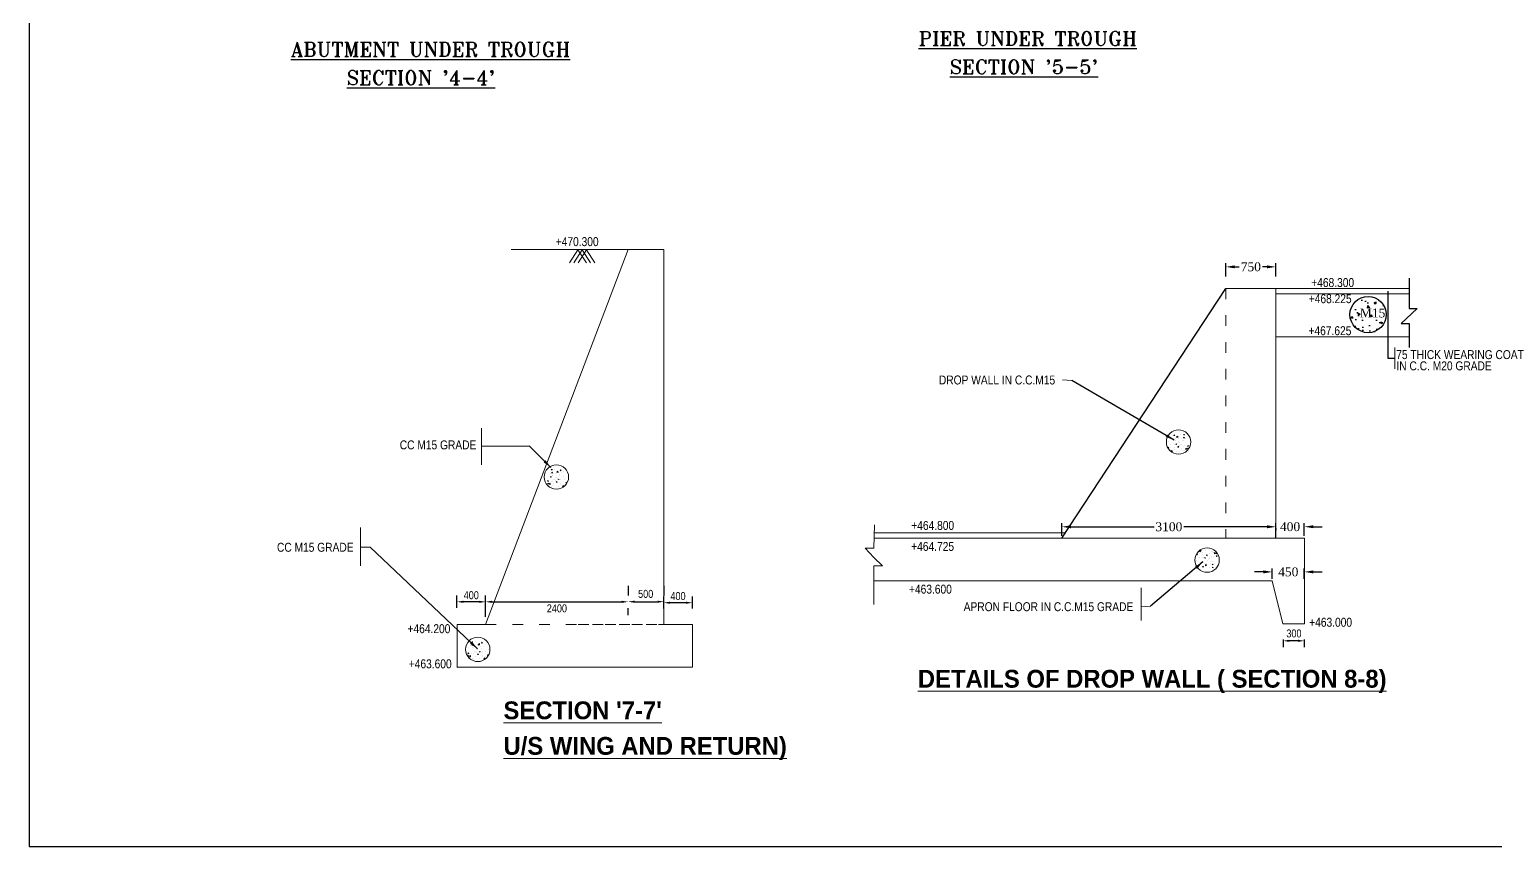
# Model space of a CAD drawing. Header units: millimetres. Extents: x 80 to 6605, y 46 to 2491.
# Drawn here: x 5550.8 to 5962.2, y 95.7 to 324.9 of the extents above; entities that cross this region are included whole.
import ezdxf
from ezdxf.enums import TextEntityAlignment as Align

# ---------------------------------------------------------------- set-up
doc = ezdxf.new("R2010")
doc.units = ezdxf.units.MM
doc.linetypes.add('ACAD_ISO03W100', pattern=[30, 12, -18])
doc.layers.add('TEXT_GENERAL', color=4, linetype='Continuous')
doc.styles.add('ARIAL NARROW', font='ARIALN.TTF')
doc.styles.add('CITYBLUEPR', font='cityb___.ttf')
doc.styles.add('ROMANT', font='romant')
doc.styles.get("Standard").update_dxf_attribs({"font": 'times.ttf', "height": 2.5})
doc.styles.add('TNR_2.5', font='times.ttf', dxfattribs={"height": 2.5})
doc.dimstyles.new('ISO-25', dxfattribs={"dimtxt": 2.5, "dimasz": 2.5, "dimexe": 1.25, "dimexo": 0.625, "dimtad": 1, "dimlfac": 25, "dimtxsty": 'Standard', "dimcen": 2.5, "dimadec": 0, "dimazin": 0, "dimtfac": 1, "dimtmove": 0, "dimatfit": 3, "dimfxl": 1, "dimarcsym": 0})
doc.dimstyles.new('STANDARD$0', dxfattribs={"dimscale": 88.888889, "dimtxt": 0.02, "dimasz": 0.02, "dimexe": 0.1, "dimexo": 0.1, "dimgap": 0.09, "dimtad": 2, "dimtih": 1, "dimtoh": 1, "dimdec": 0, "dimzin": 1, "dimdsep": 46, "dimtxsty": 'Standard', "dimcen": 0.09, "dimadec": 0, "dimazin": 0, "dimtfac": 1, "dimtdec": 4, "dimtofl": 0, "dimtmove": 0, "dimatfit": 3, "dimfxl": 1, "dimtolj": 1, "dimtzin": 1, "dimarcsym": 0})
doc.dimstyles.new('STANDARD$7', dxfattribs={"dimtxt": 2, "dimasz": 2, "dimexe": 1.25, "dimexo": 0.625, "dimtad": 1, "dimdec": 0, "dimlfac": 0.5, "dimdsep": 46, "dimtxsty": 'Standard', "dimcen": 2.5, "dimadec": 0, "dimazin": 0, "dimtfac": 1, "dimtdec": 0, "dimtmove": 0, "dimatfit": 3, "dimfxl": 1, "dimtolj": 1, "dimtzin": 0, "dimarcsym": 0})
doc.dimstyles.new('STYLE_ESH', dxfattribs={"dimtxt": 2.5, "dimasz": 2.5, "dimexe": 1, "dimexo": 0.625, "dimtad": 0, "dimtih": 1, "dimtoh": 1, "dimdec": 0, "dimlfac": 100, "dimzin": 9, "dimdsep": 46, "dimtxsty": 'TNR_2.5', "dimcen": 2.5, "dimadec": 0, "dimazin": 2, "dimtfac": 1, "dimtdec": 0, "dimtofl": 0, "dimtmove": 2, "dimatfit": 3, "dimfxl": 1, "dimarcsym": 0})

# ---------------------------------------------------------------- blocks, each defined once
blk = doc.blocks.new('*D95')
at = {"layer": 'Defpoints', "color": 0, "transparency": 16777216}
for p in [(5902.55, 158.21), (5908.51, 158.21), (5902.55, 153.4)]:
    blk.add_point(p, dxfattribs=at)
at = {"layer": 'TEXT_GENERAL', "color": 0, "lineweight": -2, "transparency": 16777216}
for p, q in [((5902.55, 153.76), (5902.55, 151.62)), ((5906.74, 153.4), (5904.33, 153.4)), ((5908.51, 153.76), (5908.51, 151.62))]:
    blk.add_line(p, q, dxfattribs=at)
at = {"layer": 'TEXT_GENERAL', "color": 0, "transparency": 16777216}
for points in [[(5904.33, 153.7), (5904.33, 153.1), (5902.55, 153.4)], [(5906.74, 153.7), (5906.74, 153.1), (5908.51, 153.4)]]:
    blk.add_solid(points, dxfattribs=at)
at = {"layer": 'TEXT_GENERAL', "color": 0, "lineweight": 9, "transparency": 16777216, "insert": (5905.6, 155.46), "char_height": 2.222, "attachment_point": 5, "style": 'ARIAL NARROW'}
blk.add_mtext('\\A1;300', dxfattribs=at)
blk = doc.blocks.new('*D96')
at = {"color": 0, "lineweight": -2, "transparency": 16777216}
for p, q in [((5899.51, 170.83), (5899.51, 173.73)), ((5908.51, 170.83), (5908.51, 173.73)), ((5897.01, 172.73), (5894.51, 172.73)), ((5911.01, 172.73), (5913.51, 172.73))]:
    blk.add_line(p, q, dxfattribs=at)
at = {"color": 0, "transparency": 16777216}
for points in [[(5897.01, 173.15), (5897.01, 172.32), (5899.51, 172.73)], [(5911.01, 173.15), (5911.01, 172.32), (5908.51, 172.73)]]:
    blk.add_solid(points, dxfattribs=at)
at = {"layer": 'Defpoints', "color": 0, "transparency": 16777216}
for p in [(5899.51, 170.21), (5908.51, 172.73), (5908.51, 170.21)]:
    blk.add_point(p, dxfattribs=at)
at = {"color": 0, "transparency": 16777216, "insert": (5904.01, 172.73), "char_height": 2.5, "attachment_point": 5, "style": 'TNR_2.5'}
blk.add_mtext('450', dxfattribs=at)
blk = doc.blocks.new('*D97')
at = {"color": 0, "lineweight": -2, "transparency": 16777216}
for p, q in [((5898.01, 185.4), (5895.51, 185.4)), ((5908.51, 182.83), (5908.51, 186.4)), ((5911.01, 185.4), (5913.51, 185.4)), ((5900.51, 184.88), (5900.51, 184.4))]:
    blk.add_line(p, q, dxfattribs=at)
at = {"color": 0, "transparency": 16777216}
for points in [[(5898.01, 185.81), (5898.01, 184.98), (5900.51, 185.4)], [(5911.01, 185.81), (5911.01, 184.98), (5908.51, 185.4)]]:
    blk.add_solid(points, dxfattribs=at)
at = {"layer": 'Defpoints', "color": 0, "transparency": 16777216}
for p in [(5900.51, 185.51), (5908.51, 185.4), (5908.51, 182.21)]:
    blk.add_point(p, dxfattribs=at)
at = {"color": 0, "transparency": 16777216, "insert": (5904.51, 185.4), "char_height": 2.5, "attachment_point": 5, "style": 'TNR_2.5'}
blk.add_mtext('400', dxfattribs=at)
blk = doc.blocks.new('*D98')
at = {"color": 0, "lineweight": -2, "transparency": 16777216}
for p, q in [((5840.51, 182.83), (5840.51, 186.38)), ((5843.01, 185.38), (5866.34, 185.38)), ((5898.01, 185.38), (5874.69, 185.38)), ((5900.51, 182.4), (5900.51, 186.38))]:
    blk.add_line(p, q, dxfattribs=at)
at = {"color": 0, "transparency": 16777216}
for points in [[(5843.01, 185.8), (5843.01, 184.96), (5840.51, 185.38)], [(5898.01, 185.8), (5898.01, 184.96), (5900.51, 185.38)]]:
    blk.add_solid(points, dxfattribs=at)
at = {"layer": 'Defpoints', "color": 0, "transparency": 16777216}
for p in [(5900.51, 185.38), (5840.51, 182.21), (5900.51, 181.77)]:
    blk.add_point(p, dxfattribs=at)
at = {"color": 0, "transparency": 16777216, "insert": (5870.51, 185.38), "char_height": 2.5, "attachment_point": 5, "style": 'TNR_2.5'}
blk.add_mtext('3100', dxfattribs=at)
blk = doc.blocks.new('*D153')
at = {"color": 0, "lineweight": -2, "transparency": 16777216}
for p, q in [((5886.51, 255.59), (5886.51, 259.29)), ((5900.51, 255.59), (5900.51, 259.29)), ((5889.01, 258.29), (5890.25, 258.29)), ((5898.01, 258.29), (5896.77, 258.29))]:
    blk.add_line(p, q, dxfattribs=at)
at = {"color": 0, "transparency": 16777216}
for points in [[(5889.01, 258.7), (5889.01, 257.87), (5886.51, 258.29)], [(5898.01, 258.7), (5898.01, 257.87), (5900.51, 258.29)]]:
    blk.add_solid(points, dxfattribs=at)
at = {"layer": 'Defpoints', "color": 0, "transparency": 16777216}
for p in [(5900.51, 258.29), (5886.51, 254.96), (5900.51, 254.96)]:
    blk.add_point(p, dxfattribs=at)
at = {"color": 0, "transparency": 16777216, "insert": (5893.51, 258.29), "char_height": 2.5, "attachment_point": 5, "style": 'TNR_2.5'}
blk.add_mtext('750', dxfattribs=at)
blk = doc.blocks.new('*D256')
at = {"layer": 'Defpoints', "color": 0, "transparency": 16777216}
for p in [(5718.81, 164.99), (5678.82, 164.54), (5718.81, 164.34)]:
    blk.add_point(p, dxfattribs=at)
at = {"layer": 'TEXT_GENERAL', "color": 0, "lineweight": -2, "transparency": 16777216}
for p, q in [((5678.82, 160.1), (5678.82, 162.56)), ((5680.6, 164.34), (5717.03, 164.34)), ((5718.81, 160.55), (5718.81, 162.56))]:
    blk.add_line(p, q, dxfattribs=at)
at = {"layer": 'TEXT_GENERAL', "color": 0, "transparency": 16777216}
for points in [[(5680.6, 164.64), (5680.6, 164.04), (5678.82, 164.34)], [(5717.03, 164.64), (5717.03, 164.04), (5718.81, 164.34)]]:
    blk.add_solid(points, dxfattribs=at)
at = {"layer": 'TEXT_GENERAL', "color": 0, "lineweight": 9, "transparency": 16777216, "insert": (5698.82, 162.49), "char_height": 2.222, "attachment_point": 5, "style": 'ARIAL NARROW'}
blk.add_mtext('\\A1;2400', dxfattribs=at)
blk = doc.blocks.new('*D257')
at = {"layer": 'Defpoints', "color": 0, "transparency": 16777216}
for p in [(5670.78, 164.34), (5670.78, 158.23), (5678.82, 158.23)]:
    blk.add_point(p, dxfattribs=at)
at = {"layer": 'TEXT_GENERAL', "color": 0, "lineweight": -2, "transparency": 16777216}
for p, q in [((5670.78, 162.68), (5670.78, 166.12)), ((5678.82, 162.68), (5678.82, 166.12)), ((5677.05, 164.34), (5672.55, 164.34))]:
    blk.add_line(p, q, dxfattribs=at)
at = {"layer": 'TEXT_GENERAL', "color": 0, "transparency": 16777216}
for points in [[(5672.55, 164.64), (5672.55, 164.04), (5670.78, 164.34)], [(5677.05, 164.64), (5677.05, 164.04), (5678.82, 164.34)]]:
    blk.add_solid(points, dxfattribs=at)
at = {"layer": 'TEXT_GENERAL', "color": 0, "lineweight": 9, "transparency": 16777216, "insert": (5674.8, 166.18), "char_height": 2.222, "attachment_point": 5, "style": 'ARIAL NARROW'}
blk.add_mtext('\\A1;400', dxfattribs=at)
blk = doc.blocks.new('*D255')
at = {"layer": 'Defpoints', "color": 0, "transparency": 16777216}
for p in [(5728.78, 164.09), (5728.78, 157.98), (5736.82, 157.98)]:
    blk.add_point(p, dxfattribs=at)
at = {"layer": 'TEXT_GENERAL', "color": 0, "lineweight": -2, "transparency": 16777216}
for p, q in [((5728.78, 162.42), (5728.78, 165.86)), ((5736.82, 162.42), (5736.82, 165.86)), ((5735.05, 164.09), (5730.55, 164.09))]:
    blk.add_line(p, q, dxfattribs=at)
at = {"layer": 'TEXT_GENERAL', "color": 0, "transparency": 16777216}
for points in [[(5730.55, 164.38), (5730.55, 163.79), (5728.78, 164.09)], [(5735.05, 164.38), (5735.05, 163.79), (5736.82, 164.09)]]:
    blk.add_solid(points, dxfattribs=at)
at = {"layer": 'TEXT_GENERAL', "color": 0, "lineweight": 9, "transparency": 16777216, "insert": (5732.8, 165.93), "char_height": 2.222, "attachment_point": 5, "style": 'ARIAL NARROW'}
blk.add_mtext('\\A1;400', dxfattribs=at)
blk = doc.blocks.new('*D254')
at = {"layer": 'Defpoints', "color": 0, "transparency": 16777216}
for p in [(5718.82, 164.37), (5728.82, 164.37), (5728.82, 164.37)]:
    blk.add_point(p, dxfattribs=at)
at = {"layer": 'TEXT_GENERAL', "color": 0, "lineweight": -2, "transparency": 16777216}
for p, q in [((5718.82, 168.81), (5718.82, 166.15)), ((5728.82, 168.81), (5728.82, 166.15)), ((5720.6, 164.37), (5727.05, 164.37))]:
    blk.add_line(p, q, dxfattribs=at)
at = {"layer": 'TEXT_GENERAL', "color": 0, "transparency": 16777216}
for points in [[(5720.6, 164.67), (5720.6, 164.07), (5718.82, 164.37)], [(5727.05, 164.67), (5727.05, 164.07), (5728.82, 164.37)]]:
    blk.add_solid(points, dxfattribs=at)
at = {"layer": 'TEXT_GENERAL', "color": 0, "lineweight": 9, "transparency": 16777216, "insert": (5723.73, 166.55), "char_height": 2.222, "attachment_point": 5, "style": 'ARIAL NARROW'}
blk.add_mtext('\\A1;500', dxfattribs=at)

msp = doc.modelspace()

# ---------------------------------------------------------------- hatches: boundary and pattern name
h = msp.add_hatch()
h.set_pattern_fill('AR-CONC', color=0, scale=0.03, style=0)
h.set_pattern_definition([(130, (6010.3294, 138.851), (-5.46554, -0.47817), [0.5715, -6.2865]), (185, (6010.3294, 138.851), (1.05728, 5.7317), [0.4572, -5.0292]), (79.549, (6009.874, 138.811), (-4.40828, 5.2535), [0.4857, -5.3427]), (133.816, (6010.3294, 140.375), (-8.13237, -1.26127), [0.85725, -9.42975]), (83.3644, (6009.652, 140.27), (-7.12213, 7.42277), [0.72855, -8.01405]), (188.816, (6010.329, 140.375), (-7.12214, 7.42275), [0.6858, -7.5438]), (159, (6009.5674, 139.994), (-4.54845, -3.06797), [0.5715, -6.2865]), (214, (6009.5674, 139.994), (-1.85406, 5.52564), [0.4572, -5.0292]), (108.5486, (6009.1883, 139.7383), (-6.4025, 2.45769), [0.4857, -5.3427]), (142.5, (6010.3294, 138.851), (-0.092658, 2.53665), [0, -4.96824, 0, -5.1054, 0, -5.04825]), (172.5, (6010.3294, 138.851), (-2.00459, 3.005417), [0, -2.91084, 0, -4.85394, 0, -1.92405]), (212.5, (6012.0286, 138.851), (-4.067718, -0.171862), [0, -1.905, 0, -5.9436, 0, -7.8867]), (222.5, (6012.7906, 138.851), (-4.443875, 0.762795), [0, -2.4765, 0, -3.94716, 0, -5.6007])])
h.paths.add_polyline_path([(5922.18848, 247.75975, -0.346392158), (5928.18848, 249.65664), (5928.18848, 240.13822, -0.346392158), (5922.18848, 242.03511)])
h.paths.add_polyline_path([(5928.18848, 249.65664, -0.312101352), (5931.47979, 244.89743, -0.312101352), (5928.18848, 240.13822)])
h.paths.add_polyline_path([(5921.3067, 244.89743, -0.150541428), (5922.18848, 247.75975), (5922.18848, 242.03511, -0.150541428)])

# ---------------------------------------------------------------- linework, layer by layer
at = {"color": 0}
for p, q in [((5550.81445, 685.66503), (5550.81445, 95.66503)), ((5937.9345, 255.15386), (5937.9345, 246.57269)), ((5840.51426, 182.20555), (5886.51426, 252.20555)), ((5940.20664, 246.57269), (5935.65956, 242.36623)), ((5937.9345, 246.57269), (5940.20664, 246.57269)), ((5935.65956, 242.36623), (5937.9345, 242.36623)), ((5937.9345, 242.36623), (5937.9345, 235.6359)), ((5691.11168, 207.97902), (5677.64007, 207.92951)), ((5736.82499, 145.97821), (5670.82499, 145.95823)), ((5550.81445, 95.66503), (6440.81445, 95.66503))]:
    msp.add_line(p, q, dxfattribs=at)
msp.add_circle((5926.39325, 244.89743), 5.08654, dxfattribs=at)
at = {"layer": 'TEXT_GENERAL', "color": 0, "lineweight": 9}
for p, q in [((5678.82499, 157.97949), (5718.81612, 263.17728)), ((5728.81612, 263.17728), (5685.97685, 263.17728)), ((5728.81612, 263.17728), (5685.97685, 263.17728)), ((5704.7364, 263.06031), (5702.38366, 259.4557)), ((5704.7364, 263.05099), (5702.38366, 259.44638)), ((5705.93056, 263.06031), (5703.57782, 259.4557)), ((5705.93056, 263.05099), (5703.57782, 259.44638)), ((5704.7364, 263.06031), (5707.08914, 259.4557)), ((5704.7364, 263.05099), (5707.08914, 259.44638)), ((5707.12473, 263.05099), (5704.77199, 259.44638)), ((5705.93056, 263.06031), (5708.2833, 259.4557)), ((5705.93056, 263.05099), (5708.2833, 259.44638)), ((5707.12473, 263.06031), (5709.47747, 259.4557)), ((5707.12473, 263.05099), (5709.47747, 259.44638)), ((5728.81612, 263.17728), (5728.82499, 157.97864)), ((5908.51426, 252.20555), (5886.51426, 252.20555)), ((5900.51426, 252.20555), (5937.9345, 252.20555)), ((5900.51426, 252.20555), (5900.51426, 182.20555)), ((5900.51426, 250.70555), (5937.9345, 250.70555)), ((5900.51426, 238.70555), (5937.9345, 238.70555)), ((5843.2909, 226.41097), (5840.62714, 226.59358)), ((5677.64007, 213.0533), (5677.64007, 202.80571)), ((5871.94802, 210.9394), (5871.99207, 211.17822)), ((5872.17772, 210.96505), (5871.94999, 210.94512)), ((5872.17601, 210.96527), (5871.99233, 211.18416)), ((5872.40023, 210.00774), (5872.40023, 210.00774)), ((5873.06996, 210.503), (5872.73111, 210.45045)), ((5872.73172, 210.45206), (5872.77381, 210.8139)), ((5873.07081, 210.50545), (5872.77405, 210.81473)), ((5873.12522, 210.1622), (5873.12522, 210.1622)), ((5873.17041, 210.4401), (5873.17041, 210.4401)), ((5873.85531, 211.34107), (5873.85531, 211.34107)), ((5874.07901, 210.03663), (5874.07901, 210.03663)), ((5874.69701, 210.26869), (5874.61975, 210.49893)), ((5874.88655, 210.39675), (5874.61978, 210.49916)), ((5874.68078, 211.1785), (5874.71305, 211.35346)), ((5874.91049, 211.20413), (5874.68276, 211.18421)), ((5874.88681, 210.39616), (5874.6973, 210.26833)), ((5874.90878, 211.20435), (5874.78366, 211.35346)), ((5875.14927, 210.15444), (5875.14927, 210.15444)), ((5869.95194, 208.42768), (5869.95194, 208.42768)), ((5870.03954, 207.74031), (5870.03954, 207.74031)), ((5870.27834, 209.16625), (5870.27834, 209.16625)), ((5870.31272, 207.48062), (5870.35677, 207.71944)), ((5870.54241, 207.50632), (5870.31468, 207.4864)), ((5870.54066, 207.50654), (5870.35699, 207.72543)), ((5871.03604, 208.55981), (5871.03604, 208.55981)), ((5871.08454, 207.18267), (5871.08454, 207.18267)), ((5871.50056, 206.50025), (5871.16171, 206.4477)), ((5871.16231, 206.44933), (5871.20441, 206.81116)), ((5871.5014, 206.50271), (5871.20465, 206.81199)), ((5871.964, 207.4964), (5871.964, 207.4964)), ((5871.9858, 208.51361), (5871.9858, 208.51361)), ((5872.03833, 207.0571), (5872.03833, 207.0571)), ((5872.26634, 209.56597), (5872.26634, 209.56597)), ((5872.29738, 208.41046), (5872.29738, 208.41046)), ((5872.58327, 208.45093), (5872.52922, 208.61199)), ((5872.77307, 208.57839), (5872.58356, 208.45056)), ((5872.7728, 208.57899), (5872.68682, 208.61199)), ((5872.72773, 206.56671), (5872.72773, 206.56671)), ((5873.04547, 207.71972), (5873.08952, 207.95854)), ((5873.27517, 207.74541), (5873.04744, 207.72548)), ((5873.27343, 207.74562), (5873.08976, 207.96452)), ((5873.21674, 209.17177), (5873.21674, 209.17177)), ((5873.44225, 208.24303), (5873.44225, 208.24303)), ((5873.49687, 209.14013), (5873.49687, 209.14013)), ((5873.87386, 208.49646), (5873.87386, 208.49646)), ((5873.92019, 207.22814), (5873.92019, 207.22814)), ((5874.01966, 208.59954), (5874.01966, 208.59954)), ((5874.3002, 209.6519), (5874.3002, 209.6519)), ((5874.44454, 206.74032), (5874.44454, 206.74032)), ((5874.51932, 208.02907), (5874.51932, 208.02907)), ((5874.62217, 209.62634), (5874.62217, 209.62634)), ((5874.76159, 206.65264), (5874.76159, 206.65264)), ((5874.88521, 208.05306), (5874.88521, 208.05306)), ((5875.56674, 207.13089), (5875.22789, 207.07834)), ((5875.2285, 207.07996), (5875.27059, 207.44179)), ((5875.56759, 207.13334), (5875.27083, 207.44263)), ((5875.78451, 207.22209), (5875.70726, 207.45232)), ((5875.97405, 207.35015), (5875.70728, 207.45255)), ((5875.77823, 207.95882), (5875.82228, 208.19765)), ((5876.00793, 207.98449), (5875.7802, 207.96457)), ((5875.97432, 207.34955), (5875.7848, 207.22172)), ((5876.0062, 207.98471), (5875.82253, 208.20361)), ((5875.83901, 207.92749), (5875.83901, 207.92749)), ((5875.85273, 208.21081), (5875.85273, 208.21081)), ((5875.88751, 206.55035), (5875.88751, 206.55035)), ((5875.89906, 206.94248), (5875.89906, 206.94248)), ((5696.15698, 198.14757), (5696.38471, 198.12764)), ((5696.15871, 198.14779), (5696.34238, 198.36668)), ((5696.19059, 197.51263), (5696.38011, 197.3848)), ((5696.19086, 197.51322), (5696.45763, 197.61563)), ((5696.31218, 198.37388), (5696.31218, 198.37388)), ((5696.3259, 198.09056), (5696.3259, 198.09056)), ((5696.38668, 198.1219), (5696.34263, 198.36072)), ((5696.3804, 197.38516), (5696.45765, 197.6154)), ((5696.59732, 197.29642), (5696.89408, 197.6057)), ((5696.93641, 197.24304), (5696.89432, 197.60487)), ((5696.98292, 199.306), (5697.21065, 199.28608)), ((5696.98465, 199.30622), (5697.16833, 199.52512)), ((5697.01564, 200.31752), (5697.01564, 200.31752)), ((5697.13812, 199.53232), (5697.13812, 199.53232)), ((5697.15184, 199.249), (5697.15184, 199.249)), ((5697.21262, 199.28034), (5697.16857, 199.51916)), ((5697.25442, 201.36721), (5697.48215, 201.34729)), ((5697.25613, 201.36743), (5697.38125, 201.51654)), ((5697.2781, 200.55923), (5697.46761, 200.4314)), ((5697.27836, 200.55983), (5697.54513, 200.66223)), ((5697.2797, 198.21613), (5697.2797, 198.21613)), ((5697.48413, 201.34158), (5697.45186, 201.51654)), ((5697.4679, 200.43177), (5697.54516, 200.662)), ((5697.54274, 199.78942), (5697.54274, 199.78942)), ((5697.57939, 201.47595), (5697.57939, 201.47595)), ((5697.60252, 199.81498), (5697.60252, 199.81498)), ((5697.64559, 198.19214), (5697.64559, 198.19214)), ((5697.82371, 200.19971), (5697.82371, 200.19971)), ((5697.88306, 198.76261), (5697.88306, 198.76261)), ((5698.02886, 198.65954), (5698.02886, 198.65954)), ((5698.04742, 201.50415), (5698.04742, 201.50415)), ((5698.40585, 199.3032), (5698.40585, 199.3032)), ((5698.46048, 198.4061), (5698.46048, 198.4061)), ((5698.62755, 197.90848), (5698.85528, 197.88856)), ((5698.62929, 197.9087), (5698.81297, 198.1276)), ((5698.68598, 199.33485), (5698.68598, 199.33485)), ((5698.73231, 200.60318), (5698.73231, 200.60318)), ((5698.77751, 200.32528), (5698.77751, 200.32528)), ((5698.85725, 197.8828), (5698.8132, 198.12162)), ((5698.83192, 200.66853), (5699.12867, 200.97781)), ((5698.83276, 200.66608), (5699.17161, 200.61352)), ((5699.171, 200.61514), (5699.12891, 200.97697)), ((5699.12965, 198.74147), (5699.31917, 198.61364)), ((5699.12992, 198.74207), (5699.2159, 198.77507)), ((5699.31946, 198.61401), (5699.3735, 198.77507)), ((5699.50249, 200.17082), (5699.50249, 200.17082)), ((5699.60534, 198.57354), (5699.60534, 198.57354)), ((5699.63638, 199.72905), (5699.63638, 199.72905)), ((5699.725, 201.12812), (5699.95273, 201.1082)), ((5699.72672, 201.12834), (5699.91039, 201.34724)), ((5699.9547, 201.10248), (5699.91065, 201.3413)), ((5699.91692, 198.67668), (5699.91692, 198.67668)), ((5699.93872, 197.65948), (5699.93872, 197.65948)), ((5700.22047, 200.51525), (5700.22047, 200.51525)), ((5700.64218, 199.60312), (5700.64218, 199.60312)), ((5700.68851, 200.87144), (5700.68851, 200.87144)), ((5700.86668, 198.72289), (5700.86668, 198.72289)), ((5701.36031, 197.6694), (5701.58804, 197.64947)), ((5701.36206, 197.66961), (5701.54574, 197.88851)), ((5696.26585, 197.10556), (5696.26585, 197.10556)), ((5696.2774, 196.71343), (5696.2774, 196.71343)), ((5696.59817, 197.29397), (5696.93702, 197.24141)), ((5697.40332, 196.81572), (5697.40332, 196.81572)), ((5697.72037, 196.9034), (5697.72037, 196.9034)), ((5697.98253, 197.39122), (5697.98253, 197.39122)), ((5699.17499, 196.72979), (5699.17499, 196.72979)), ((5699.86439, 197.22018), (5699.86439, 197.22018)), ((5700.40132, 196.66579), (5700.69807, 196.97507)), ((5700.40217, 196.66333), (5700.74102, 196.61077)), ((5700.74041, 196.6124), (5700.69831, 196.97424)), ((5700.81818, 197.34575), (5700.81818, 197.34575)), ((5643.75718, 185.17467), (5643.75718, 174.4752)), ((5787.89962, 185.94748), (5787.77765, 179.35752)), ((5887.73516, 182.20555), (5787.83036, 182.20555)), ((5841.49998, 183.70555), (5787.85812, 183.70555)), ((5908.51426, 182.20555), (5837.39004, 182.20555)), ((5908.51426, 182.20555), (5908.51426, 158.20555)), ((5643.72656, 179.64233), (5646.42094, 179.64233)), ((5785.32675, 179.35752), (5787.77112, 176.80893)), ((5787.77765, 179.35752), (5785.32675, 179.35752)), ((5878.06432, 177.46979), (5878.06432, 177.46979)), ((5878.33749, 177.72949), (5878.38154, 177.49067)), ((5878.56719, 177.70378), (5878.33946, 177.72371)), ((5878.56544, 177.70357), (5878.38176, 177.48467)), ((5879.10932, 178.02743), (5879.10932, 178.02743)), ((5879.52533, 178.70985), (5879.18648, 178.76241)), ((5879.18709, 178.76078), (5879.22918, 178.39894)), ((5879.52618, 178.70739), (5879.22942, 178.39811)), ((5879.98878, 177.7137), (5879.98878, 177.7137)), ((5880.06311, 178.153), (5880.06311, 178.153)), ((5880.75251, 178.64339), (5880.75251, 178.64339)), ((5881.07025, 177.49038), (5881.1143, 177.25156)), ((5881.29995, 177.4647), (5881.07222, 177.48462)), ((5881.29821, 177.46448), (5881.11453, 177.24558)), ((5881.46702, 176.96708), (5881.46702, 176.96708)), ((5881.94497, 177.98196), (5881.94497, 177.98196)), ((5882.46932, 178.46978), (5882.46932, 178.46978)), ((5882.5441, 177.18104), (5882.5441, 177.18104)), ((5882.78637, 178.55746), (5882.78637, 178.55746)), ((5882.90999, 177.15705), (5882.90999, 177.15705)), ((5883.59152, 178.07921), (5883.25267, 178.13177)), ((5883.25328, 178.13014), (5883.29537, 177.76831)), ((5883.59236, 178.07676), (5883.29561, 177.76748)), ((5883.80929, 177.98802), (5883.73204, 177.75778)), ((5883.99883, 177.85996), (5883.73206, 177.75755)), ((5883.80301, 177.25128), (5883.84706, 177.01246)), ((5884.03271, 177.22561), (5883.80498, 177.24554)), ((5883.9991, 177.86055), (5883.80958, 177.98838)), ((5884.03098, 177.22539), (5883.8473, 177.0065)), ((5883.86379, 177.28262), (5883.86379, 177.28262)), ((5883.8775, 176.9993), (5883.8775, 176.9993)), ((5883.91229, 178.65975), (5883.91229, 178.65975)), ((5883.92383, 178.26762), (5883.92383, 178.26762)), ((5790.2155, 174.3874), (5787.77112, 176.80893)), ((5787.77765, 174.3874), (5790.2155, 174.3874)), ((5787.77765, 163.62716), (5787.77765, 174.3874)), ((5877.97672, 176.78243), (5877.97672, 176.78243)), ((5878.30311, 176.04385), (5878.30311, 176.04385)), ((5879.06082, 176.65029), (5879.06082, 176.65029)), ((5879.9728, 174.27071), (5880.01685, 174.03188)), ((5880.2025, 174.24506), (5879.97477, 174.26498)), ((5880.01058, 176.6965), (5880.01058, 176.6965)), ((5880.20078, 174.24484), (5880.0171, 174.02594)), ((5880.29112, 175.64413), (5880.29112, 175.64413)), ((5880.32216, 176.79964), (5880.32216, 176.79964)), ((5880.42501, 175.20236), (5880.42501, 175.20236)), ((5880.60804, 176.75917), (5880.554, 176.59811)), ((5880.79785, 176.63171), (5880.60833, 176.75954)), ((5880.79758, 176.63111), (5880.7116, 176.59811)), ((5881.09474, 174.7071), (5880.75589, 174.75966)), ((5880.7565, 174.75804), (5880.79859, 174.39621)), ((5881.09558, 174.70465), (5880.79883, 174.39537)), ((5881.14999, 175.0479), (5881.14999, 175.0479)), ((5881.19519, 174.77), (5881.19519, 174.77)), ((5881.24151, 176.03833), (5881.24151, 176.03833)), ((5881.52164, 176.06998), (5881.52164, 176.06998)), ((5881.88008, 173.86903), (5881.88008, 173.86903)), ((5881.89864, 176.71364), (5881.89864, 176.71364)), ((5882.04444, 176.61057), (5882.04444, 176.61057)), ((5882.10379, 175.17347), (5882.10379, 175.17347)), ((5882.32498, 175.5582), (5882.32498, 175.5582)), ((5882.72178, 174.94141), (5882.64453, 174.71118)), ((5882.91133, 174.81335), (5882.64456, 174.71095)), ((5882.64694, 175.58376), (5882.64694, 175.58376)), ((5882.70555, 174.0316), (5882.73783, 173.85664)), ((5882.93526, 174.00597), (5882.70753, 174.02589)), ((5882.91159, 174.81395), (5882.72207, 174.94178)), ((5882.93355, 174.00575), (5882.80843, 173.85664)), ((5883.17405, 175.05566), (5883.17405, 175.05566)), ((5854.79004, 170.20555), (5787.77765, 170.20555)), ((5899.51426, 170.20555), (5854.79004, 170.20555)), ((5902.51426, 158.20555), (5899.51426, 170.20555)), ((5862.72172, 159.10778), (5862.72172, 168.29242)), ((5865.38548, 163.12529), (5862.72172, 162.94268)), ((5670.82499, 157.9738), (5670.82499, 145.9559)), ((5678.82499, 157.9738), (5670.82499, 157.95609)), ((5736.82499, 157.97864), (5728.82499, 157.97864)), ((5736.82499, 157.97864), (5736.82499, 145.97821)), ((5908.51426, 158.20555), (5902.51426, 158.20555)), ((5908.51426, 158.20555), (5902.51426, 158.20555)), ((5674.93895, 153.01746), (5675.16668, 152.99754)), ((5674.94067, 153.01768), (5675.06578, 153.16679)), ((5674.96289, 152.21008), (5675.22966, 152.31249)), ((5675.16866, 152.99183), (5675.13639, 153.16679)), ((5675.15243, 152.08202), (5675.22969, 152.31225)), ((5675.99413, 153.1544), (5675.99413, 153.1544)), ((5676.67903, 152.25343), (5676.67903, 152.25343)), ((5676.77863, 152.31878), (5677.07539, 152.62806)), ((5676.77948, 152.31633), (5677.11833, 152.26378)), ((5677.11772, 152.26539), (5677.07563, 152.62723)), ((5677.67172, 152.77837), (5677.89945, 152.75845)), ((5677.67344, 152.77859), (5677.85711, 152.99749)), ((5677.90142, 152.75273), (5677.85737, 152.99155)), ((5673.84151, 149.79782), (5674.06924, 149.7779)), ((5673.84324, 149.79804), (5674.02691, 150.01693)), ((5673.87512, 149.16288), (5674.06464, 149.03505)), ((5673.87539, 149.16347), (5674.14216, 149.26588)), ((5673.95038, 148.75581), (5673.95038, 148.75581)), ((5673.96193, 148.36368), (5673.96193, 148.36368)), ((5673.99671, 150.02413), (5673.99671, 150.02413)), ((5674.01043, 149.74082), (5674.01043, 149.74082)), ((5674.07121, 149.77215), (5674.02716, 150.01097)), ((5674.06493, 149.03541), (5674.14218, 149.26565)), ((5674.28185, 148.94667), (5674.57861, 149.25595)), ((5674.2827, 148.94422), (5674.62155, 148.89166)), ((5674.62094, 148.89329), (5674.57885, 149.25512)), ((5674.70017, 151.96777), (5674.70017, 151.96777)), ((5674.96263, 152.20949), (5675.15214, 152.08165)), ((5674.96423, 149.86639), (5674.96423, 149.86639)), ((5675.08785, 148.46597), (5675.08785, 148.46597)), ((5675.22727, 151.43967), (5675.22727, 151.43967)), ((5675.33012, 149.84239), (5675.33012, 149.84239)), ((5675.4049, 148.55365), (5675.4049, 148.55365)), ((5675.54924, 151.46523), (5675.54924, 151.46523)), ((5675.77043, 151.84996), (5675.77043, 151.84996)), ((5675.82978, 150.41287), (5675.82978, 150.41287)), ((5675.92925, 149.04147), (5675.92925, 149.04147)), ((5675.97558, 150.30979), (5675.97558, 150.30979)), ((5676.35257, 150.95345), (5676.35257, 150.95345)), ((5676.40719, 150.05636), (5676.40719, 150.05636)), ((5676.57427, 149.55873), (5676.802, 149.53881)), ((5676.57601, 149.55895), (5676.75968, 149.77785)), ((5676.6327, 150.9851), (5676.6327, 150.9851)), ((5676.72422, 151.97553), (5676.72422, 151.97553)), ((5676.80397, 149.53305), (5676.75992, 149.77187)), ((5677.07637, 150.39172), (5677.26588, 150.26389)), ((5677.07664, 150.39232), (5677.16262, 150.42532)), ((5677.12171, 148.38004), (5677.12171, 148.38004)), ((5677.26618, 150.26426), (5677.32022, 150.42532)), ((5677.44921, 151.82107), (5677.44921, 151.82107)), ((5677.55206, 150.22379), (5677.55206, 150.22379)), ((5677.5831, 151.3793), (5677.5831, 151.3793)), ((5677.81111, 148.87043), (5677.81111, 148.87043)), ((5677.86364, 150.32693), (5677.86364, 150.32693)), ((5677.88544, 149.30973), (5677.88544, 149.30973)), ((5678.34804, 148.31604), (5678.64479, 148.62532)), ((5678.34888, 148.31358), (5678.68773, 148.26102)), ((5678.68713, 148.26265), (5678.64503, 148.62449)), ((5678.7649, 148.996), (5678.7649, 148.996)), ((5678.8134, 150.37314), (5678.8134, 150.37314)), ((5679.30703, 149.31965), (5679.53476, 149.29972)), ((5679.30878, 149.31986), (5679.49245, 149.53876)), ((5679.53672, 149.29394), (5679.49267, 149.53276)), ((5679.5711, 150.97958), (5679.5711, 150.97958)), ((5679.8099, 149.55364), (5679.8099, 149.55364)), ((5679.8975, 150.241), (5679.8975, 150.241))]:
    msp.add_line(p, q, dxfattribs=at)
at = {"layer": 'TEXT_GENERAL', "color": 0, "linetype": 'ACAD_ISO03W100', "lineweight": 9, "ltscale": 0.25}
for p, q in [((5698.81612, 263.17728), (5728.81612, 263.17728)), ((5698.81612, 263.17728), (5728.81612, 263.17728)), ((5886.51426, 252.20555), (5886.51426, 182.20555)), ((5678.82499, 157.97879), (5728.81612, 157.97728)), ((5704.82499, 157.97461), (5728.82499, 157.97864))]:
    msp.add_line(p, q, dxfattribs=at)
at = {"layer": 'TEXT_GENERAL', "color": 0, "lineweight": 5}
msp.add_line((5933.87959, 235.627), (5933.87959, 229.6758), dxfattribs=at)
at = {"layer": 'TEXT_GENERAL', "color": 0, "lineweight": 9}
for centre in [(5873.21674, 209.17177), (5698.68598, 199.33485), (5881.24151, 176.03833), (5676.6327, 150.9851)]:
    msp.add_circle(centre, 3.41915, dxfattribs=at)

# ---------------------------------------------------------------- texts
at = {"color": 0, "style": 'ROMANT'}
for s, p in [('%%UABUTMENT UNDER TROUGH', (5624.2173, 317.271)), ('%%UPIER UNDER TROUGH', (5800.31511, 320.34618)), ("%%USECTION '4-4'", (5639.87217, 309.31705)), ("%%USECTION '5-5'", (5809.01753, 312.39222))]:
    msp.add_text(s, height=4, dxfattribs=at).set_placement(p)
at = {"color": 0, "insert": (5931.2439, 246.60645), "char_height": 2.5, "width": 33.227, "attachment_point": 3}
msp.add_mtext(' M15', dxfattribs=at)
at = {"layer": 'TEXT_GENERAL', "color": 0, "lineweight": 9}
for s, height, style, p in [('+470.300', 2.5, 'ARIAL NARROW', (5698.50062, 264.11443)), ('+468.300', 2.5, 'ARIAL NARROW', (5910.4593, 252.63587)), ('DROP WALL IN C.C.M15', 2.5, 'ARIAL NARROW', (5805.99359, 225.31344)), ('CC M15 GRADE', 2.5, 'ARIAL NARROW', (5654.74052, 207.10598)), ('+464.800', 2.5, 'ARIAL NARROW', (5798.24408, 184.50863)), ('+464.725', 2.5, 'ARIAL NARROW', (5798.22191, 178.6262)), ('CC M15 GRADE', 2.5, 'ARIAL NARROW', (5620.29185, 178.38599)), ('+463.600', 2.5, 'ARIAL NARROW', (5797.60128, 166.64159)), ('APRON FLOOR IN C.C.M15 GRADE', 2.5, 'ARIAL NARROW', (5812.94662, 161.72112)), ('+464.200', 2.5, 'ARIAL NARROW', (5656.91828, 155.54966)), ('+463.000', 2.5, 'ARIAL NARROW', (5909.87914, 157.35456)), ('+463.600', 2.5, 'ARIAL NARROW', (5657.27044, 145.69609)), ('%%UDETAILS OF DROP WALL ( SECTION 8-8)', 5, 'CITYBLUEPR', (5800.08419, 140.26197)), ("%%USECTION '7-7'", 5, 'CITYBLUEPR', (5683.84326, 131.40549)), ('%%UU/S WING AND RETURN)', 5, 'CITYBLUEPR', (5683.84326, 121.43771))]:
    msp.add_text(s, height=height, dxfattribs=dict(at, style=style)).set_placement(p)
at = {"layer": 'TEXT_GENERAL', "color": 0, "lineweight": 5, "style": 'ARIAL NARROW'}
for s, p in [('+468.225', (5909.75477, 250.60783)), ('+467.625', (5909.68655, 241.63574)), ('75 THICK WEARING COAT', (5934.29419, 234.92431)), ('IN C.C. M20 GRADE', (5934.35294, 231.77429))]:
    msp.add_text(s, height=2.5, dxfattribs=at).set_placement(p, align=Align.TOP_LEFT)

# ---------------------------------------------------------------- dimensions: what is measured, and where the dimension line sits
at = {"color": 0}
for base, p1, p2, text, picture, middle in [((5900.51426, 258.28515), (5886.51426, 254.96424), (5900.51426, 254.96424), '750', '*D153', (5893.51426, 258.28515)), ((5900.51426, 185.38131), (5840.51426, 182.20555), (5900.51426, 181.77445), '3100', '*D98', (5870.51426, 185.38131)), ((5908.51426, 185.39575), (5900.51426, 185.50877), (5908.51426, 182.20555), '400', '*D97', (5904.51426, 185.39575)), ((5908.51426, 172.73494), (5899.51426, 170.20555), (5908.51426, 170.20555), '450', '*D96', (5904.01426, 172.73494))]:
    dim = msp.add_linear_dim(base=base, p1=p1, p2=p2, text=text, dimstyle='STYLE_ESH', dxfattribs=at)
    dim.commit()
    dim.dimension.update_dxf_attribs({"geometry": picture, "text_midpoint": middle})
at = {"layer": 'TEXT_GENERAL', "color": 0, "lineweight": 9}
dim = msp.add_linear_dim(base=(5728.82499, 164.36955), p1=(5718.82499, 164.36955), p2=(5728.82499, 164.36955), text='500', dimstyle='STANDARD$0', override={"dimtxt": 0.025, "dimexe": 0.02, "dimexo": 0.05, "dimgap": 0.008, "dimtxsty": 'ARIAL NARROW', "dimtmove": 2}, dxfattribs=at)
dim.commit()
dim.dimension.update_dxf_attribs({"geometry": '*D254', "text_midpoint": (5723.72808, 166.55231), "dimtype": 160})
for base, p1, p2, text, picture, middle in [((5670.77534, 164.3388), (5678.8237, 158.23185), (5670.77534, 158.23185), '400', '*D257', (5674.79952, 166.18452)), ((5718.80908, 164.33961), (5678.82444, 164.54083), (5718.80908, 164.99296), '2400', '*D256', (5698.81676, 162.49389)), ((5728.77662, 164.08559), (5736.82499, 157.97864), (5728.77662, 157.97864), '400', '*D255', (5732.80081, 165.93131))]:
    dim = msp.add_linear_dim(base=base, p1=p1, p2=p2, text=text, dimstyle='STANDARD$0', override={"dimtxt": 0.025, "dimexe": 0.02, "dimexo": 0.05, "dimgap": 0.008, "dimtxsty": 'ARIAL NARROW', "dimtmove": 2}, dxfattribs=at)
    dim.commit()
    dim.dimension.update_dxf_attribs({"geometry": picture, "text_midpoint": middle})
dim = msp.add_linear_dim(base=(5902.54931, 153.39943), p1=(5908.51426, 158.20555), p2=(5902.54931, 158.20555), angle=180, text='300', dimstyle='STANDARD$0', override={"dimtxt": 0.025, "dimexe": 0.02, "dimexo": 0.05, "dimgap": 0.008, "dimtxsty": 'ARIAL NARROW', "dimtmove": 2}, dxfattribs=at)
dim.commit()
dim.dimension.update_dxf_attribs({"geometry": '*D95', "text_midpoint": (5905.59536, 155.45632), "dimtype": 160})

# ---------------------------------------------------------------- leaders
at = {"layer": 'TEXT_GENERAL', "color": 0, "lineweight": 5}
msp.add_leader([(5931.91407, 251.51146), (5931.95165, 232.71164), (5933.94551, 232.69422)], dimstyle='STANDARD$7', override={"dimscale": 88.888889, "dimtxt": 0.0275, "dimasz": 0.01, "dimexe": 0.012, "dimexo": 0, "dimgap": 0.008, "dimtad": 2, "dimlfac": 1, "dimzin": 1, "dimtxsty": 'ARIAL NARROW', "dimcen": 0.09, "dimtdec": 4, "dimtofl": 0, "dimtmove": 2, "dimtzin": 1}, dxfattribs=at)
at = {"layer": 'TEXT_GENERAL', "color": 0, "lineweight": 9}
for points in [[(5872.00842, 209.68568), (5843.2909, 226.41097)], [(5697.15158, 202.00228), (5691.11168, 207.97902)], [(5676.57096, 151.12582), (5646.42094, 179.64233)], [(5880.0332, 175.52443), (5865.38548, 163.12529)]]:
    msp.add_leader(points, dimstyle='ISO-25', override={"dimgap": 0.625, "dimtad": 0}, dxfattribs=at)

doc.saveas('drawing.dxf')
